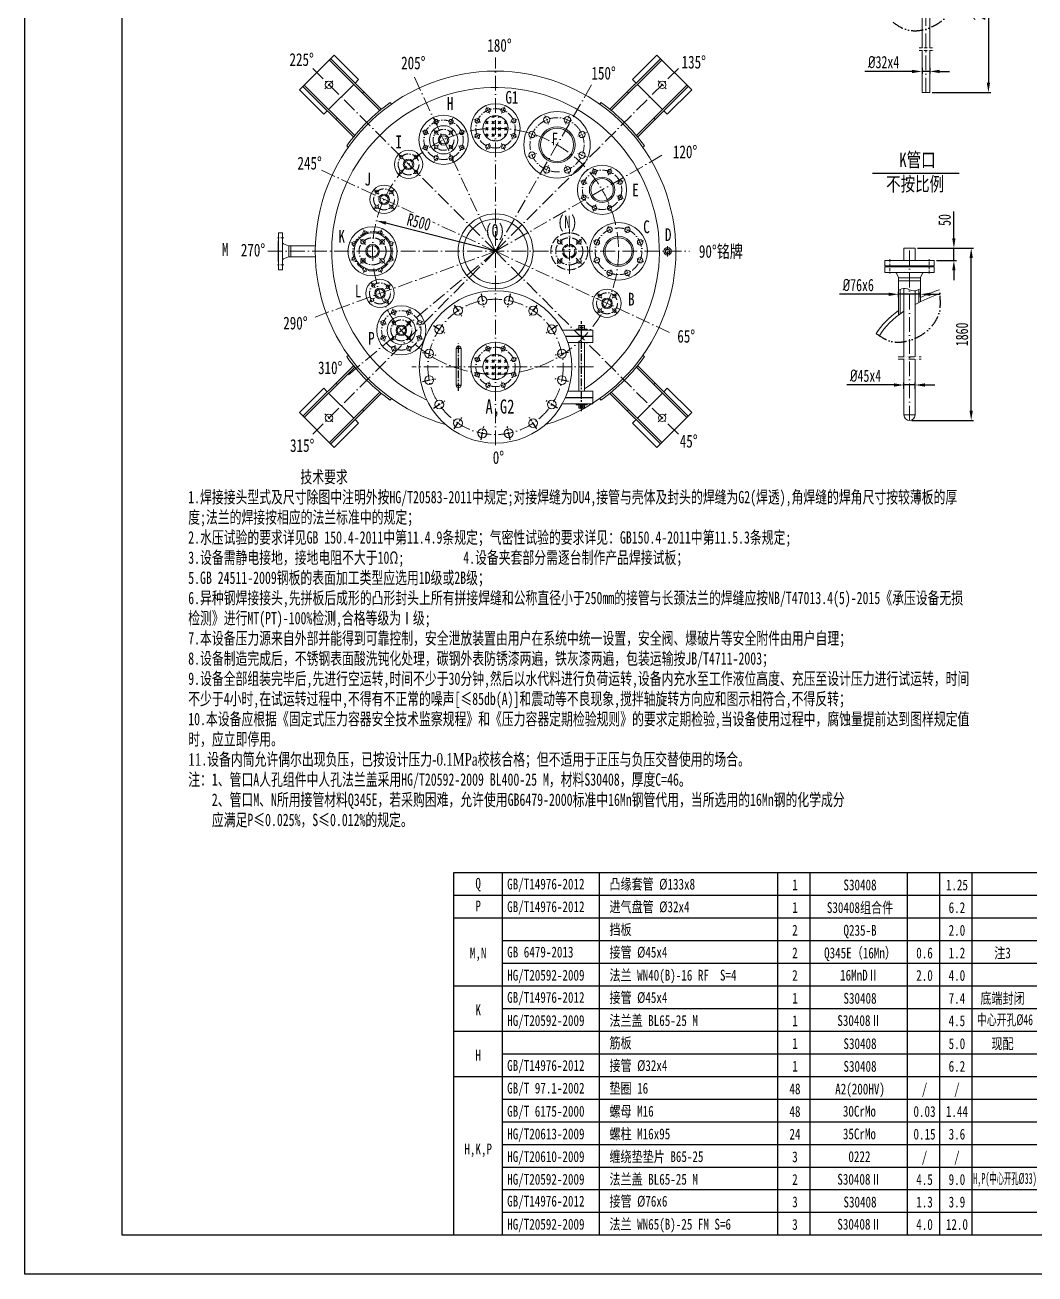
# Model space of a CAD drawing. Header units: millimetres. Extents: x 70410 to 80639, y -10587 to -1193.
# Drawn here: x 70410 to 74516, y -10587 to -5509 of the extents above; entities that cross this region are included whole.
import ezdxf
from ezdxf.enums import TextEntityAlignment as Align

# ---------------------------------------------------------------- set-up
doc = ezdxf.new("R2010")
doc.units = ezdxf.units.MM
for name, pattern in [('ACAD_ISO02W100', [15, 12, -3]), ('ACAD_ISO10W100', [18, 12, -3, 0, -3]), ('ACAD_ISO12W100', [21, 12, -3, 0, -3, 0, -3]), ('CENTER', [50.8, 31.75, -6.35, 6.35, -6.35])]:
    doc.linetypes.add(name, pattern=pattern)
doc.layers.add('1', color=7, linetype='Continuous')
doc.layers.add('图层1', color=3, linetype='Continuous')
for name, color, linetype, lineweight in [('双点划线', 3, 'ACAD_ISO12W100', 18), ('标注线', 7, 'Continuous', 5), ('粗实线', 2, 'Continuous', 70), ('细实线', 7, 'Continuous', 18)]:
    doc.layers.add(name, color=color, linetype=linetype, lineweight=lineweight)
doc.styles.add('HGCAD', font='HGCAD.SHX', dxfattribs={"width": 0.75, "bigfont": 'HGCADHZ.SHX'})
doc.styles.add('HZ', font='', dxfattribs={"width": 0.8})
doc.styles.get("Standard").update_dxf_attribs({"font": '', "width": 0.707})
doc.styles.add('标注', font='', dxfattribs={"height": 25})
doc.styles.get('HZ').set_extended_font_data('SimSun')
doc.styles.get('Standard').set_extended_font_data('SimSun')
doc.styles.get('标注').set_extended_font_data('SimSun')
doc.dimstyles.new('HGCAD$0', dxfattribs={"dimtxt": 10, "dimasz": 5, "dimexe": 1, "dimexo": 1, "dimgap": 3, "dimtad": 1, "dimdec": 1, "dimdsep": 46, "dimtxsty": 'HGCAD', "dimcen": 0, "dimclrd": 3, "dimclre": 2, "dimclrt": 2, "dimadec": 1, "dimazin": 0, "dimtfac": 1, "dimtdec": 1, "dimtmove": 0, "dimatfit": 1, "dimfxl": 0, "dimarcsym": 0})
doc.dimstyles.new('HGCAD$4', dxfattribs={"dimtxt": 10, "dimasz": 5, "dimexe": 1, "dimexo": 1, "dimgap": 3, "dimtad": 1, "dimtoh": 1, "dimdec": 1, "dimdsep": 46, "dimtxsty": 'HGCAD', "dimcen": 0, "dimclrd": 3, "dimclre": 2, "dimclrt": 2, "dimadec": 1, "dimazin": 0, "dimtfac": 1, "dimtdec": 1, "dimtofl": 0, "dimtmove": 0, "dimatfit": 1, "dimfxl": 0, "dimarcsym": 0})

# ---------------------------------------------------------------- blocks, each defined once
blk = doc.blocks.new('*D32')
at = {"layer": 'Defpoints', "color": 0, "transparency": 16777216}
for p in [(71838.5, -6304.8), (72322.8, -6429.4)]:
    blk.add_point(p, dxfattribs=at)
at = {"layer": '细实线', "color": 6, "lineweight": -2, "transparency": 16777216}
blk.add_line((72322.8, -6429.4), (71877.3, -6314.8), dxfattribs=at)
at = {"layer": '细实线', "color": 6, "transparency": 16777216}
blk.add_solid([(71878.9, -6308.3), (71875.6, -6321.2), (71838.5, -6304.8)], dxfattribs=at)
at = {"layer": '细实线', "color": 6, "transparency": 16777216, "insert": (72011.3, -6310.5), "char_height": 50, "attachment_point": 5, "rotation": 345.5731, "bg_fill": 3, "box_fill_scale": 1.1, "bg_fill_color": 256, "bg_fill_true_color": 13158600, "bg_fill_transparency": 0}
blk.add_mtext('R500', dxfattribs=at)
blk = doc.blocks.new('*D38')
at = {"layer": 'Defpoints', "color": 0, "transparency": 16777216}
for p in [(74105, -5100.9), (74088.5, -5783.7), (74326.5, -5783.7)]:
    blk.add_point(p, dxfattribs=at)
at = {"layer": '细实线', "color": 6, "lineweight": -2, "transparency": 16777216}
for p, q in [((74115, -5100.9), (74336.5, -5100.9)), ((74326.5, -5140.9), (74326.5, -5743.7)), ((74098.5, -5783.7), (74336.5, -5783.7))]:
    blk.add_line(p, q, dxfattribs=at)
at = {"layer": '细实线', "color": 6, "transparency": 16777216}
for points in [[(74319.9, -5140.9), (74333.2, -5140.9), (74326.5, -5100.9)], [(74319.9, -5743.7), (74333.2, -5743.7), (74326.5, -5783.7)]]:
    blk.add_solid(points, dxfattribs=at)
at = {"layer": '细实线', "color": 6, "transparency": 16777216, "insert": (74289, -5442.3), "char_height": 50, "attachment_point": 5, "rotation": 90, "bg_fill": 3, "box_fill_scale": 1.1, "bg_fill_color": 256, "bg_fill_true_color": 13158600, "bg_fill_transparency": 0}
blk.add_mtext('2250', dxfattribs=at)
blk = doc.blocks.new('*D39')
at = {"layer": 'Defpoints', "color": 0, "transparency": 16777216}
for p in [(74028.2, -6417), (74186.1, -6417), (74105.7, -6467)]:
    blk.add_point(p, dxfattribs=at)
at = {"layer": '细实线', "color": 6, "lineweight": -2, "transparency": 16777216}
for p, q in [((74186.1, -6377), (74186.1, -6267.2)), ((74038.2, -6417), (74196.1, -6417)), ((74186.1, -6467), (74186.1, -6417)), ((74115.7, -6467), (74196.1, -6467)), ((74186.1, -6507), (74186.1, -6547))]:
    blk.add_line(p, q, dxfattribs=at)
at = {"layer": '细实线', "color": 6, "transparency": 16777216}
for points in [[(74179.4, -6377), (74192.7, -6377), (74186.1, -6417)], [(74179.4, -6507), (74192.7, -6507), (74186.1, -6467)]]:
    blk.add_solid(points, dxfattribs=at)
at = {"layer": '细实线', "color": 6, "transparency": 16777216, "insert": (74148.6, -6302.1), "char_height": 50, "attachment_point": 5, "rotation": 90, "bg_fill": 3, "box_fill_scale": 1.1, "bg_fill_color": 256, "bg_fill_true_color": 13158600, "bg_fill_transparency": 0}
blk.add_mtext('50', dxfattribs=at)
blk = doc.blocks.new('*D40')
at = {"layer": 'Defpoints', "color": 0, "transparency": 16777216}
for p in [(74028.2, -6417), (74256.5, -6417), (74005.7, -7117)]:
    blk.add_point(p, dxfattribs=at)
at = {"layer": '细实线', "color": 6, "lineweight": -2, "transparency": 16777216}
for p, q in [((74038.2, -6417), (74266.5, -6417)), ((74256.5, -7077), (74256.5, -6457)), ((74015.7, -7117), (74266.5, -7117))]:
    blk.add_line(p, q, dxfattribs=at)
at = {"layer": '细实线', "color": 6, "transparency": 16777216}
for points in [[(74249.8, -6457), (74263.2, -6457), (74256.5, -6417)], [(74249.8, -7077), (74263.2, -7077), (74256.5, -7117)]]:
    blk.add_solid(points, dxfattribs=at)
at = {"layer": '细实线', "color": 6, "transparency": 16777216, "insert": (74219, -6767), "char_height": 50, "attachment_point": 5, "rotation": 90, "bg_fill": 3, "box_fill_scale": 1.1, "bg_fill_color": 256, "bg_fill_true_color": 13158600, "bg_fill_transparency": 0}
blk.add_mtext('1860', dxfattribs=at)
blk = doc.blocks.new('*D41')
at = {"layer": 'Defpoints', "color": 0, "transparency": 16777216}
for p in [(74056.5, -5672.8), (74088.5, -5672.8), (74056.5, -5698.1)]:
    blk.add_point(p, dxfattribs=at)
at = {"layer": '细实线', "color": 6, "lineweight": -2, "transparency": 16777216}
for p, q in [((74056.5, -5682.8), (74056.5, -5708.1)), ((74088.5, -5682.8), (74088.5, -5708.1)), ((74016.5, -5698.1), (73824.4, -5698.1)), ((74088.5, -5698.1), (74056.5, -5698.1)), ((74128.5, -5698.1), (74168.5, -5698.1))]:
    blk.add_line(p, q, dxfattribs=at)
at = {"layer": '细实线', "color": 6, "transparency": 16777216}
for points in [[(74016.5, -5691.4), (74016.5, -5704.8), (74056.5, -5698.1)], [(74128.5, -5691.4), (74128.5, -5704.8), (74088.5, -5698.1)]]:
    blk.add_solid(points, dxfattribs=at)
at = {"layer": '细实线', "color": 6, "transparency": 16777216, "insert": (73900.5, -5660.6), "char_height": 50, "attachment_point": 5, "bg_fill": 3, "box_fill_scale": 1.1, "bg_fill_color": 256, "bg_fill_true_color": 13158600, "bg_fill_transparency": 0}
blk.add_mtext('{\\fISOCPEUR|b0|i0|c0|p34;%%C}32x4', dxfattribs=at)
blk = doc.blocks.new('*D42')
at = {"layer": 'Defpoints', "color": 0, "transparency": 16777216}
for p in [(73983.2, -6972.8), (73983.2, -6997.8), (74028.2, -6997.8)]:
    blk.add_point(p, dxfattribs=at)
at = {"layer": '细实线', "color": 6, "lineweight": -2, "transparency": 16777216}
for p, q in [((73943.2, -6972.8), (73751.1, -6972.8)), ((73983.2, -6987.8), (73983.2, -6962.8)), ((74028.2, -6972.8), (73983.2, -6972.8)), ((74028.2, -6987.8), (74028.2, -6962.8)), ((74068.2, -6972.8), (74108.2, -6972.8))]:
    blk.add_line(p, q, dxfattribs=at)
at = {"layer": '细实线', "color": 6, "transparency": 16777216}
for points in [[(73943.2, -6966.2), (73943.2, -6979.5), (73983.2, -6972.8)], [(74068.2, -6966.2), (74068.2, -6979.5), (74028.2, -6972.8)]]:
    blk.add_solid(points, dxfattribs=at)
at = {"layer": '细实线', "color": 6, "transparency": 16777216, "insert": (73827.2, -6935.3), "char_height": 50, "attachment_point": 5, "bg_fill": 3, "box_fill_scale": 1.1, "bg_fill_color": 256, "bg_fill_true_color": 13158600, "bg_fill_transparency": 0}
blk.add_mtext('{\\fISOCPEUR|b0|i0|c0|p34;%%C}45x4', dxfattribs=at)
blk = doc.blocks.new('*D43')
at = {"layer": 'Defpoints', "color": 0, "transparency": 16777216}
for p in [(73961.2, -6604.2), (73961.2, -6626), (74050.2, -6626)]:
    blk.add_point(p, dxfattribs=at)
at = {"layer": '细实线', "color": 6, "lineweight": -2, "transparency": 16777216}
for p, q in [((73961.2, -6616), (73961.2, -6594.2)), ((74050.2, -6616), (74050.2, -6594.2)), ((73921.2, -6604.2), (73721.6, -6604.2)), ((74050.2, -6604.2), (73961.2, -6604.2)), ((74090.2, -6604.2), (74130.2, -6604.2))]:
    blk.add_line(p, q, dxfattribs=at)
at = {"layer": '细实线', "color": 6, "transparency": 16777216}
for points in [[(73921.2, -6597.6), (73921.2, -6610.9), (73961.2, -6604.2)], [(74090.2, -6597.6), (74090.2, -6610.9), (74050.2, -6604.2)]]:
    blk.add_solid(points, dxfattribs=at)
at = {"layer": '细实线', "color": 6, "transparency": 16777216, "insert": (73797.3, -6566.7), "char_height": 50, "attachment_point": 5, "bg_fill": 3, "box_fill_scale": 1.1, "bg_fill_color": 256, "bg_fill_true_color": 13158600, "bg_fill_transparency": 0}
blk.add_mtext('{\\fISOCPEUR|b0|i0|c0|p34;%%C}76x6', dxfattribs=at)

msp = doc.modelspace()

# ---------------------------------------------------------------- hatches: boundary and pattern name
at = {"layer": '细实线'}
h = msp.add_hatch(dxfattribs=at)
h.set_pattern_fill('GOST_GLASS', color=3, scale=3, style=0)
h.set_pattern_definition([(45, (5257.227, 4780.333), (25.455844, -3e-15), [15, -21]), (45, (5263.59, 4780.333), (25.455844, -3e-15), [6, -30]), (45, (5257.227, 4786.697), (25.455844, -3e-15), [6, -30])])
h.paths.add_polyline_path([(72322.781, -5877.894, 0.41421356), (72271.281, -5929.394), (72322.781, -5929.394)])
h.paths.add_polyline_path([(72322.781, -5877.894), (72322.781, -5929.394), (72374.281, -5929.394, 0.41421356)])
h.paths.add_polyline_path([(72322.781, -5929.394), (72271.281, -5929.394, 0.1455076), (72279.646, -5957.53, 0.02159766), (72322.781, -5959.394)])
h.paths.add_polyline_path([(72374.281, -5929.394), (72322.781, -5929.394), (72322.781, -5959.394, 0.02159766), (72365.916, -5957.53, 0.1455076)])
h.paths.add_polyline_path([(72365.916, -5957.53, -0.02159766), (72322.781, -5959.394), (72322.781, -5980.894, 0.25343135)])
h.paths.add_polyline_path([(72322.781, -5959.394, -0.02159766), (72279.646, -5957.53, 0.25343135), (72322.781, -5980.894)])
h = msp.add_hatch(dxfattribs=at)
h.set_pattern_fill('GOST_GLASS', color=3, scale=3, style=0)
h.set_pattern_definition([(45, (5257.227, 3810.333), (25.455844, -3e-15), [15, -21]), (45, (5263.59, 3810.333), (25.455844, -3e-15), [6, -30]), (45, (5257.227, 3816.697), (25.455844, -3e-15), [6, -30])])
h.paths.add_polyline_path([(72322.781, -6847.894, 0.41421356), (72271.281, -6899.394), (72322.781, -6899.394)])
h.paths.add_polyline_path([(72322.781, -6847.894), (72322.781, -6899.394), (72374.281, -6899.394, 0.41421356)])
h.paths.add_polyline_path([(72322.781, -6899.394), (72271.281, -6899.394, 0.1455076), (72279.646, -6927.53, 0.02159766), (72322.781, -6929.394)])
h.paths.add_polyline_path([(72374.281, -6899.394), (72322.781, -6899.394), (72322.781, -6929.394, 0.02159766), (72365.916, -6927.53, 0.1455076)])
h.paths.add_polyline_path([(72365.916, -6927.53, -0.02159766), (72322.781, -6929.394), (72322.781, -6950.894, 0.25343135)])
h.paths.add_polyline_path([(72322.781, -6929.394, -0.02159766), (72279.646, -6927.53, 0.25343135), (72322.781, -6950.894)])

# ---------------------------------------------------------------- linework, layer by layer
at = {"layer": '1', "color": 140}
for p, q in [((72350.893, -10428.967), (72350.893, -8954.132)), ((72745.938, -10428.967), (72745.938, -8954.132)), ((73470.188, -10428.967), (73470.188, -8954.132)), ((73601.87, -10428.967), (73601.87, -8954.132)), ((73996.915, -10428.967), (73996.915, -8954.132)), ((74128.597, -10428.967), (74128.597, -8954.132)), ((74260.279, -10428.967), (74260.279, -8954.132)), ((72153.37, -9046.309), (74523.642, -9046.309)), ((72153.37, -9138.486), (74523.642, -9138.486)), ((72350.893, -9230.663), (74523.642, -9230.663)), ((72350.893, -9322.841), (74523.642, -9322.841)), ((72153.37, -9415.018), (74523.642, -9415.018)), ((72350.893, -9507.195), (74523.642, -9507.195)), ((72153.37, -9599.372), (74523.642, -9599.372)), ((72350.893, -9691.55), (74523.642, -9691.55)), ((72153.37, -9783.727), (74523.642, -9783.727)), ((72350.893, -9875.904), (74523.642, -9875.904)), ((72350.893, -9968.081), (74523.642, -9968.081)), ((72350.893, -10060.259), (74523.642, -10060.259)), ((72350.893, -10152.436), (74523.642, -10152.436)), ((72350.893, -10243.149), (74523.642, -10243.149)), ((72350.893, -10335.327), (74523.642, -10335.327))]:
    msp.add_line(p, q, dxfattribs=at)
at = {"layer": 'Defpoints', "color": 1, "linetype": 'CENTER'}
for p, q in [((72154.67, -6647.799), (72185.327, -6693.68)), ((72263.748, -6602.618), (72274.513, -6656.738)), ((72381.813, -6602.618), (72371.048, -6656.738)), ((72490.891, -6647.799), (72460.234, -6693.68)), ((72071.186, -6731.284), (72117.067, -6761.94)), ((72574.375, -6731.284), (72528.494, -6761.94)), ((72679.748, -6739.394), (72665.813, -6739.394)), ((72672.781, -7079.265), (72672.781, -6713.137)), ((72172.781, -6996.006), (72172.781, -6804.224)), ((72026.005, -6840.361), (72080.125, -6851.127)), ((72182.781, -6824.394), (72162.781, -6824.394)), ((72619.557, -6840.361), (72565.436, -6851.127)), ((72026.005, -6958.426), (72080.125, -6947.661)), ((72619.557, -6958.426), (72565.436, -6947.661)), ((72182.781, -6974.394), (72162.781, -6974.394)), ((72071.186, -7067.504), (72117.067, -7036.847)), ((72574.375, -7067.504), (72528.494, -7036.847)), ((72154.67, -7150.988), (72185.327, -7105.108)), ((72490.891, -7150.988), (72460.234, -7105.108)), ((72679.748, -7059.394), (72665.813, -7059.394)), ((72263.748, -7196.17), (72274.513, -7142.05)), ((72381.813, -7196.17), (72371.048, -7142.05))]:
    msp.add_line(p, q, dxfattribs=at)
at = {"layer": '双点划线', "lineweight": -3, "ltscale": 4}
for points in [[(73937.376, -5497.538), (73986.334, -5525.804), (74117.24, -5505.736), (74193.382, -5412.386), (74193.94, -5319.609)], [(73870.584, -6763.593), (73919.541, -6791.859), (74050.447, -6771.791), (74126.59, -6678.441), (74127.148, -6585.664)]]:
    msp.add_spline(points, degree=3, dxfattribs=at)
at = {"layer": '图层1', "linetype": 'Continuous'}
for p, q in [((72597.27, -6749.394), (72597.27, -6749.291)), ((72660.781, -6775.394), (72660.781, -6774.394))]:
    msp.add_line(p, q, dxfattribs=at)
at = {"layer": '标注线', "color": 140, "lineweight": -3}
msp.add_line((73855.907, -6111.694), (74207.415, -6111.694), dxfattribs=at)
at = {"layer": '粗实线', "color": 2, "lineweight": -3}
for p, q in [((70409.722, -10587.119), (70409.722, -1192.947)), ((70805.1, -10428.967), (70805.1, -1351.098)), ((72153.37, -10428.967), (72153.37, -8954.132)), ((72153.37, -8954.132), (74523.642, -8954.132)), ((76893.914, -10428.967), (70805.1, -10428.967)), ((77052.065, -10587.119), (70409.722, -10587.119))]:
    msp.add_line(p, q, dxfattribs=at)
at = {"layer": '粗实线'}
msp.add_circle((72672.781, -7059.394), 3.25, dxfattribs=at)
at = {"layer": '细实线', "color": 1, "linetype": 'ACAD_ISO10W100', "ltscale": 5}
for p, q in [((74072.497, -5783.652), (74072.497, -5085.924)), ((72322.781, -6429.394), (71576.313, -5682.926)), ((72322.781, -7217.851), (72322.781, -5640.937)), ((72322.781, -6429.394), (73069.248, -5682.926)), ((72322.781, -6429.394), (71989.564, -5714.809)), ((72322.781, -6429.394), (72717.009, -5746.57)), ((72322.781, -6429.394), (73005.604, -6035.165)), ((72322.781, -6429.394), (71608.196, -6096.177)), ((71396.908, -6429.394), (73111.238, -6429.394)), ((72322.781, -6429.394), (71576.313, -7175.861)), ((72322.781, -6429.394), (71581.873, -6699.062)), ((72322.781, -6429.394), (71718.787, -6936.204)), ((72322.781, -6429.394), (73069.248, -7175.861)), ((72322.781, -6429.394), (73037.365, -6762.61)), ((74005.705, -7117.015), (74005.705, -6404.67)), ((72721.422, -6899.394), (71982.79, -6899.394))]:
    msp.add_line(p, q, dxfattribs=at)
at = {"layer": '细实线', "color": 140}
for p, q in [((74056.497, -5602.571), (74056.497, -5314.456)), ((74088.497, -5602.571), (74088.497, -5323.93)), ((71525.441, -5773.475), (71666.862, -5632.054)), ((71666.862, -5632.054), (71765.857, -5731.049)), ((72978.699, -5632.054), (72879.704, -5731.049)), ((72978.699, -5632.054), (73120.12, -5773.475)), ((74056.497, -5783.652), (74056.497, -5612.571)), ((74088.497, -5783.652), (74088.497, -5612.571)), ((71647.063, -5651.853), (71852.124, -5856.914)), ((71652.72, -5646.196), (71857.781, -5851.257)), ((72992.841, -5646.196), (72787.78, -5851.257)), ((72998.498, -5651.853), (72793.437, -5856.914)), ((71765.857, -5731.049), (71751.715, -5745.191)), ((72879.704, -5731.049), (72893.846, -5745.191)), ((71525.441, -5773.475), (71624.436, -5872.47)), ((71539.583, -5759.333), (71744.644, -5964.394)), ((71545.24, -5753.676), (71750.301, -5958.737)), ((71644.235, -5852.671), (71746.058, -5750.848)), ((71781.413, -5786.203), (71787.07, -5780.547)), ((72864.148, -5786.203), (72858.491, -5780.547)), ((73100.321, -5753.676), (72895.26, -5958.737)), ((72899.503, -5750.848), (73001.326, -5852.671)), ((73105.978, -5759.333), (72900.917, -5964.394)), ((73120.12, -5773.475), (73021.125, -5872.47)), ((74056.497, -5783.652), (74088.497, -5783.652)), ((71894.54, -5824.245), (71899.197, -5830.749)), ((72751.021, -5824.245), (72746.364, -5830.749)), ((71624.436, -5872.47), (71638.578, -5858.328)), ((71679.59, -5888.027), (71673.933, -5893.684)), ((71852.124, -5856.914), (71857.781, -5851.257)), ((72793.437, -5856.914), (72787.78, -5851.257)), ((72965.971, -5888.027), (72971.628, -5893.684)), ((73021.125, -5872.47), (73006.983, -5858.328)), ((71750.301, -5958.737), (71744.644, -5964.394)), ((72895.26, -5958.737), (72900.917, -5964.394)), ((71717.632, -6001.154), (71724.136, -6005.811)), ((72927.93, -6001.154), (72921.425, -6005.811)), ((71440.823, -6387.396), (71438.823, -6387.396)), ((71438.823, -6387.396), (71438.823, -6471.396)), ((71456.823, -6354.396), (71440.823, -6354.396)), ((71440.823, -6354.396), (71440.823, -6504.396)), ((71456.823, -6354.396), (71456.823, -6504.396)), ((71481.152, -6406.511), (71460.41, -6398.445)), ((71590.126, -6406.894), (71482.136, -6406.894)), ((71482.136, -6406.894), (71482.136, -6451.894)), ((71490.573, -6406.894), (71483.191, -6406.894)), ((71490.573, -6406.894), (71490.573, -6451.894)), ((74028.205, -6416.962), (73983.205, -6416.962)), ((73983.205, -6466.962), (73983.205, -6416.962)), ((74028.205, -6466.962), (74028.205, -6416.962)), ((71438.823, -6471.396), (71440.823, -6471.396)), ((71481.152, -6452.276), (71460.41, -6460.343)), ((71590.126, -6451.894), (71482.136, -6451.894)), ((71490.573, -6451.894), (71483.191, -6451.894)), ((73905.705, -6466.962), (73905.705, -6488.962)), ((74105.705, -6466.962), (73905.705, -6466.962)), ((74105.705, -6488.962), (73905.705, -6488.962)), ((73905.705, -6514.962), (73905.705, -6492.962)), ((74105.705, -6492.962), (73905.705, -6492.962)), ((73939.705, -6490.962), (73939.705, -6488.962)), ((73939.705, -6490.962), (73939.705, -6492.962)), ((74071.705, -6490.962), (73939.705, -6490.962)), ((74071.705, -6490.962), (73939.705, -6490.962)), ((74071.705, -6488.962), (74071.705, -6490.962)), ((74071.705, -6492.962), (74071.705, -6490.962)), ((74105.705, -6466.962), (74105.705, -6488.962)), ((74105.705, -6514.962), (74105.705, -6492.962)), ((71456.823, -6504.396), (71440.823, -6504.396)), ((74105.705, -6514.962), (73905.705, -6514.962)), ((73960.62, -6535.736), (73952.335, -6518.377)), ((74050.205, -6536.962), (73961.205, -6536.962)), ((73961.205, -6548.962), (73961.205, -6538.32)), ((73961.205, -6688.725), (73961.205, -6548.962)), ((74050.205, -6548.962), (73961.205, -6548.962)), ((74050.205, -6548.962), (74050.205, -6538.32)), ((74050.205, -6634.37), (74050.205, -6548.962)), ((74050.79, -6535.736), (74059.075, -6518.377)), ((73967.205, -6684.207), (73967.205, -6584.959)), ((73983.205, -6858.522), (73983.205, -6580.459)), ((74028.205, -6858.522), (74028.205, -6590.048)), ((74044.205, -6637.356), (74044.205, -6585.027)), ((72718.281, -6749.394), (72594.074, -6749.394)), ((72694.781, -6745.394), (72650.781, -6745.394)), ((72650.781, -6749.394), (72650.781, -6745.394)), ((72684.781, -6731.394), (72660.781, -6731.394)), ((72660.781, -6745.394), (72660.781, -6731.394)), ((72684.781, -6745.394), (72684.781, -6731.394)), ((72694.781, -6749.394), (72694.781, -6745.394)), ((72718.281, -6749.394), (72718.281, -6774.394)), ((72718.281, -6774.394), (72606.462, -6774.394)), ((72718.281, -6775.394), (72606.9, -6775.394)), ((72718.281, -6800.394), (72616.548, -6800.394)), ((72660.781, -6998.394), (72660.781, -6800.394)), ((72684.781, -6775.394), (72684.781, -6774.394)), ((72684.781, -6998.394), (72684.781, -6800.394)), ((72718.281, -6775.394), (72718.281, -6800.394)), ((71717.632, -6857.634), (71724.136, -6852.977)), ((72162.781, -6974.394), (72162.781, -6824.394)), ((72182.781, -6974.394), (72182.781, -6824.394)), ((72927.93, -6857.634), (72921.425, -6852.977)), ((71539.583, -7099.454), (71744.644, -6894.393)), ((71545.24, -7105.111), (71750.301, -6900.05)), ((71750.301, -6900.05), (71744.644, -6894.393)), ((72895.26, -6900.05), (72900.917, -6894.393)), ((73100.321, -7105.111), (72895.26, -6900.05)), ((73105.978, -7099.454), (72900.917, -6894.393)), ((73983.205, -7094.515), (73983.205, -6868.522)), ((74028.205, -7094.515), (74028.205, -6868.522)), ((71525.441, -7085.312), (71624.436, -6986.317)), ((71624.436, -6986.317), (71638.578, -7000.459)), ((71746.058, -7107.94), (71644.235, -7006.116)), ((71647.063, -7206.935), (71852.124, -7001.874)), ((71679.59, -6970.761), (71673.933, -6965.104)), ((71852.124, -7001.874), (71857.781, -7007.53)), ((72718.281, -6998.394), (72616.548, -6998.394)), ((72718.281, -6998.394), (72718.281, -7023.394)), ((72793.437, -7001.874), (72787.78, -7007.53)), ((72998.498, -7206.935), (72793.437, -7001.874)), ((73001.326, -7006.116), (72899.503, -7107.94)), ((72965.971, -6970.761), (72971.628, -6965.104)), ((73021.125, -6986.317), (73006.983, -7000.459)), ((73120.12, -7085.312), (73021.125, -6986.317)), ((71652.72, -7212.591), (71857.781, -7007.53)), ((71894.54, -7034.543), (71899.197, -7028.038)), ((72718.281, -7049.394), (72597.322, -7049.394)), ((72718.281, -7024.394), (72606.462, -7024.394)), ((72718.281, -7023.394), (72606.9, -7023.394)), ((72650.781, -7049.394), (72650.781, -7053.394)), ((72694.781, -7053.394), (72650.781, -7053.394)), ((72660.781, -7024.394), (72660.781, -7023.394)), ((72660.781, -7067.394), (72660.781, -7053.394)), ((72684.781, -7024.394), (72684.781, -7023.394)), ((72684.781, -7067.394), (72684.781, -7053.394)), ((72694.781, -7049.394), (72694.781, -7053.394)), ((72718.281, -7024.394), (72718.281, -7049.394)), ((72751.021, -7034.543), (72746.364, -7028.038)), ((72992.841, -7212.591), (72787.78, -7007.53)), ((71666.862, -7226.734), (71525.441, -7085.312)), ((71781.413, -7072.584), (71787.07, -7078.241)), ((72684.781, -7067.394), (72660.781, -7067.394)), ((72684.781, -7067.394), (72660.781, -7067.394)), ((72864.148, -7072.584), (72858.491, -7078.241)), ((73120.12, -7085.312), (72978.699, -7226.734)), ((73983.205, -7094.515), (74028.205, -7094.515)), ((71666.862, -7226.734), (71765.857, -7127.739)), ((71765.857, -7127.739), (71751.715, -7113.596)), ((72879.704, -7127.739), (72893.846, -7113.596)), ((72978.699, -7226.734), (72879.704, -7127.739))]:
    msp.add_line(p, q, dxfattribs=at)
at = {"layer": '细实线', "color": 3, "linetype": 'ACAD_ISO12W100'}
for p, q in [((74044.556, -5602.571), (74102.874, -5602.571)), ((74044.556, -5612.571), (74102.874, -5612.571))]:
    msp.add_line(p, q, dxfattribs=at)
at = {"layer": '细实线', "color": 1, "linetype": 'ACAD_ISO10W100'}
for p, q in [((71629.386, -5768.526), (71661.912, -5735.999)), ((72983.649, -5735.999), (73016.176, -5768.526)), ((72075.117, -5888.471), (72086.597, -5916.188)), ((72147.826, -5888.471), (72136.346, -5916.188)), ((72286.426, -5841.625), (72297.906, -5869.342)), ((72359.136, -5841.625), (72347.655, -5869.342)), ((72523.414, -5877.201), (72537.956, -5912.308)), ((72622.147, -5877.201), (72607.605, -5912.308)), ((72023.703, -5939.885), (72051.419, -5951.366)), ((72072.222, -5936.993), (72090.607, -5955.378)), ((72150.711, -5936.993), (72132.326, -5955.378)), ((72199.24, -5939.885), (72171.524, -5951.366)), ((72235.012, -5893.039), (72262.728, -5904.519)), ((72410.549, -5893.039), (72382.833, -5904.519)), ((72235.012, -5965.749), (72262.728, -5954.268)), ((72286.426, -6017.162), (72297.906, -5989.446)), ((72359.136, -6017.162), (72347.655, -5989.446)), ((72410.549, -5965.749), (72382.833, -5954.268)), ((72453.6, -5947.015), (72488.708, -5961.557)), ((72691.961, -5947.015), (72656.854, -5961.557)), ((71929.978, -6036.594), (71948.363, -6054.979)), ((72008.467, -6036.594), (71990.082, -6054.979)), ((72023.703, -6012.595), (72051.419, -6001.114)), ((72072.222, -6015.482), (72090.607, -5997.097)), ((72075.117, -6064.008), (72086.597, -6036.292)), ((72150.711, -6015.482), (72132.326, -5997.097)), ((72147.826, -6064.008), (72136.346, -6036.292)), ((72199.24, -6012.595), (72171.524, -6001.114)), ((72453.6, -6045.747), (72488.708, -6031.205)), ((72691.961, -6045.747), (72656.854, -6031.205)), ((72523.414, -6115.562), (72537.956, -6080.454)), ((72622.147, -6115.562), (72607.605, -6080.454)), ((72719.438, -6091.625), (72730.919, -6119.342)), ((72792.148, -6091.625), (72780.668, -6119.342)), ((71929.978, -6115.083), (71948.363, -6096.698)), ((72008.467, -6115.083), (71990.082, -6096.698)), ((72668.025, -6143.039), (72695.741, -6154.519)), ((72843.562, -6143.039), (72815.845, -6154.519)), ((71830.377, -6178.838), (71848.762, -6197.223)), ((71908.866, -6178.838), (71890.482, -6197.223)), ((71830.377, -6257.327), (71848.762, -6238.942)), ((71908.866, -6257.327), (71890.482, -6238.942)), ((72668.025, -6215.749), (72695.741, -6204.268)), ((72719.438, -6267.162), (72730.919, -6239.446)), ((72792.148, -6267.162), (72780.668, -6239.446)), ((72843.562, -6215.749), (72815.845, -6204.268)), ((71786.426, -6341.625), (71794.079, -6360.103)), ((71859.136, -6341.625), (71851.482, -6360.103)), ((72779.92, -6325.919), (72792.931, -6357.331)), ((72865.641, -6325.919), (72852.63, -6357.331)), ((71461.823, -6374.396), (71435.823, -6374.396)), ((71735.012, -6393.039), (71753.49, -6400.693)), ((71773.283, -6379.896), (71794.496, -6401.11)), ((71872.278, -6379.896), (71851.065, -6401.11)), ((71910.549, -6393.039), (71892.072, -6400.693)), ((72573.283, -6379.896), (72594.496, -6401.11)), ((72672.278, -6379.896), (72651.065, -6401.11)), ((72719.306, -6386.533), (72750.718, -6399.545)), ((72926.255, -6386.533), (72894.843, -6399.545)), ((71461.823, -6484.396), (71435.823, -6484.396)), ((71735.012, -6465.749), (71753.49, -6458.095)), ((71773.283, -6478.891), (71794.496, -6457.678)), ((71786.426, -6517.162), (71794.079, -6498.685)), ((71872.278, -6478.891), (71851.065, -6457.678)), ((71859.136, -6517.162), (71851.482, -6498.685)), ((71910.549, -6465.749), (71892.072, -6458.095)), ((72573.283, -6478.891), (72594.496, -6457.678)), ((72672.278, -6478.891), (72651.065, -6457.678)), ((72719.306, -6472.254), (72750.718, -6459.243)), ((72926.255, -6472.254), (72894.843, -6459.243)), ((73925.705, -6461.962), (73925.705, -6519.962)), ((74085.705, -6519.962), (74085.705, -6461.962)), ((72779.92, -6532.868), (72792.931, -6501.456)), ((72865.641, -6532.868), (72852.63, -6501.456)), ((71817.255, -6557.886), (71833.967, -6577.803)), ((71895.445, -6564.727), (71875.528, -6581.439)), ((71810.414, -6636.076), (71830.331, -6619.363)), ((71888.604, -6642.917), (71871.892, -6623)), ((72736.685, -6601.456), (72755.07, -6619.841)), ((72815.174, -6601.456), (72796.789, -6619.841)), ((71903.408, -6663.021), (71914.889, -6690.738)), ((71976.118, -6663.021), (71964.638, -6690.738)), ((72736.685, -6679.945), (72755.07, -6661.56)), ((72815.174, -6679.945), (72796.789, -6661.56)), ((71851.995, -6714.435), (71879.711, -6725.915)), ((71900.514, -6711.543), (71918.899, -6729.928)), ((71979.003, -6711.543), (71960.618, -6729.928)), ((72027.532, -6714.435), (71999.815, -6725.915)), ((71851.995, -6787.145), (71879.711, -6775.664)), ((71900.514, -6790.032), (71918.899, -6771.647)), ((71979.003, -6790.032), (71960.618, -6771.647)), ((72027.532, -6787.145), (71999.815, -6775.664)), ((71903.408, -6838.558), (71914.889, -6810.842)), ((71976.118, -6838.558), (71964.638, -6810.842)), ((72286.426, -6811.625), (72297.906, -6839.342)), ((72359.136, -6811.625), (72347.655, -6839.342)), ((72235.012, -6863.039), (72262.728, -6874.519)), ((72410.549, -6863.039), (72382.833, -6874.519)), ((72235.012, -6935.749), (72262.728, -6924.268)), ((72410.549, -6935.749), (72382.833, -6924.268)), ((72286.426, -6987.162), (72297.906, -6959.446)), ((72359.136, -6987.162), (72347.655, -6959.446)), ((71661.912, -7122.789), (71629.386, -7090.262)), ((73016.176, -7090.262), (72983.649, -7122.789))]:
    msp.add_line(p, q, dxfattribs=at)
at = {"layer": '细实线', "color": 1, "linetype": 'ACAD_ISO10W100', "ltscale": 3}
msp.add_line((72622.781, -6520.992), (72622.781, -6337.796), dxfattribs=at)
at = {"layer": '细实线', "color": 1, "linetype": 'ACAD_ISO10W100', "ltscale": 1.5}
msp.add_line((73022.281, -6450.669), (73022.281, -6408.118), dxfattribs=at)
at = {"layer": '细实线', "color": 140, "linetype": 'ACAD_ISO12W100', "ltscale": 2}
for p, q in [((73960.265, -6858.522), (74052.658, -6858.522)), ((73960.265, -6868.522), (74052.658, -6868.522))]:
    msp.add_line(p, q, dxfattribs=at)
at = {"layer": '细实线', "color": 140}
for centre, radius in [((71645.649, -5752.262), 15), ((72999.912, -5752.262), 15), ((72322.781, -5929.394), 100), ((72111.471, -5976.24), 100), ((72248.87, -5898.779), 9), ((72322.781, -5929.394), 51.5), ((72292.166, -5855.483), 9), ((72353.395, -5855.483), 9), ((72396.691, -5898.779), 9), ((72572.781, -5996.381), 135), ((72530.685, -5894.754), 13), ((72614.876, -5894.754), 13), ((72037.561, -5945.625), 9), ((72111.467, -5976.238), 57.5), ((72080.857, -5902.33), 9), ((72081.415, -5946.186), 7), ((72142.086, -5902.33), 9), ((72141.519, -5946.186), 7), ((72185.382, -5945.625), 9), ((72572.781, -5996.381), 73.5), ((72572.781, -5996.381), 67.5), ((72111.467, -5976.238), 21.5), ((72111.467, -5976.238), 16.5), ((72248.87, -5960.009), 9), ((72396.691, -5960.009), 9), ((72471.154, -5954.286), 13), ((72674.407, -5954.286), 13), ((71969.222, -6075.838), 57.5), ((71939.17, -6045.786), 7), ((71999.274, -6045.786), 7), ((72037.561, -6006.855), 9), ((72080.857, -6050.15), 9), ((72081.415, -6006.29), 7), ((72142.086, -6050.15), 9), ((72141.519, -6006.29), 7), ((72185.382, -6006.855), 9), ((72292.166, -6003.304), 9), ((72353.395, -6003.304), 9), ((72471.154, -6038.476), 13), ((72674.407, -6038.476), 13), ((71969.222, -6075.838), 21.5), ((71969.222, -6075.838), 16.5), ((72530.685, -6098.008), 13), ((72614.876, -6098.008), 13), ((72755.793, -6179.394), 100), ((71939.17, -6105.89), 7), ((71999.274, -6105.89), 7), ((72681.883, -6148.779), 9), ((72755.793, -6179.394), 51.5), ((72755.793, -6179.394), 45.5), ((72725.179, -6105.483), 9), ((72786.408, -6105.483), 9), ((72829.704, -6148.779), 9), ((71869.622, -6218.082), 57.5), ((71839.57, -6188.03), 7), ((71899.674, -6188.03), 7), ((71839.57, -6248.134), 7), ((71869.622, -6218.082), 21.5), ((71869.622, -6218.082), 16.5), ((71899.674, -6248.134), 7), ((72681.883, -6210.009), 9), ((72725.179, -6253.304), 9), ((72786.408, -6253.304), 9), ((72829.704, -6210.009), 9), ((72322.781, -6429.394), 152.399), ((71822.781, -6429.394), 100), ((72322.781, -6429.394), 131.304), ((72822.781, -6429.394), 117.5), ((72786.426, -6341.625), 11), ((72859.136, -6341.625), 11), ((71822.781, -6429.394), 75), ((71783.89, -6390.503), 9), ((71861.671, -6390.503), 9), ((72735.012, -6393.039), 11), ((72822.781, -6429.394), 61), ((72822.781, -6429.394), 55), ((72910.549, -6393.039), 11), ((71822.781, -6429.394), 28), ((71822.781, -6429.394), 23), ((73022.281, -6429.394), 15), ((73022.281, -6429.394), 9), ((71783.89, -6468.285), 9), ((71861.671, -6468.285), 9), ((72735.012, -6465.749), 11), ((72910.549, -6465.749), 11), ((71852.93, -6600.401), 57.5), ((72786.426, -6517.162), 11), ((72859.136, -6517.162), 11), ((71825.611, -6567.844), 7), ((71852.93, -6600.401), 21.5), ((71852.93, -6600.401), 16.5), ((71885.487, -6573.083), 7), ((72322.781, -6899.394), 310), ((72775.93, -6640.701), 57.5), ((71820.373, -6627.72), 7), ((71939.763, -6750.79), 100), ((71880.248, -6632.958), 7), ((72269.131, -6629.678), 18), ((72376.43, -6629.678), 18), ((72745.878, -6610.649), 7), ((72775.93, -6640.701), 21.5), ((72775.93, -6640.701), 16.5), ((72805.982, -6610.649), 7), ((71939.758, -6750.788), 57.5), ((71909.149, -6676.88), 9), ((71970.378, -6676.88), 9), ((72169.999, -6670.74), 18), ((72475.562, -6670.74), 18), ((72745.878, -6670.753), 7), ((72805.982, -6670.753), 7), ((71865.853, -6720.175), 9), ((71909.706, -6720.736), 7), ((71939.758, -6750.788), 21.5), ((71939.758, -6750.788), 16.5), ((71969.81, -6720.736), 7), ((72013.674, -6720.175), 9), ((72094.126, -6746.612), 18), ((72551.435, -6746.612), 18), ((72672.781, -6739.394), 3.25), ((71865.853, -6781.405), 9), ((71909.706, -6780.84), 7), ((71969.81, -6780.84), 7), ((72013.674, -6781.405), 9), ((72322.781, -6899.394), 100), ((71909.149, -6824.7), 9), ((71970.378, -6824.7), 9), ((72053.065, -6845.744), 18), ((72322.781, -6899.394), 51.5), ((72292.166, -6825.483), 9), ((72353.395, -6825.483), 9), ((72592.497, -6845.744), 18), ((72248.87, -6868.779), 9), ((72396.691, -6868.779), 9), ((72053.065, -6953.044), 18), ((72248.87, -6930.009), 9), ((72396.691, -6930.009), 9), ((72592.497, -6953.044), 18), ((72292.166, -6973.304), 9), ((72353.395, -6973.304), 9), ((72094.126, -7052.176), 18), ((72551.435, -7052.176), 18), ((71645.649, -7106.525), 15), ((72999.912, -7106.525), 15), ((72169.999, -7128.048), 18), ((72269.131, -7169.11), 18), ((72376.43, -7169.11), 18), ((72475.562, -7128.048), 18)]:
    msp.add_circle(centre, radius, dxfattribs=at)
at = {"layer": '细实线', "color": 1, "linetype": 'ACAD_ISO10W100', "ltscale": 3}
for centre, radius in [((72322.781, -5929.394), 80), ((72572.781, -5996.381), 110), ((72111.471, -5976.24), 80), ((72111.467, -5976.238), 42.5), ((71969.222, -6075.838), 42.5), ((72755.793, -6179.394), 80), ((71869.622, -6218.082), 42.5), ((72822.781, -6429.394), 95), ((71822.781, -6429.394), 80), ((71822.781, -6429.394), 55), ((72622.781, -6429.394), 55), ((71852.93, -6600.401), 42.5), ((72775.93, -6640.701), 42.5), ((71939.763, -6750.79), 80), ((71939.758, -6750.788), 42.5), ((72322.781, -6899.394), 80)]:
    msp.add_circle(centre, radius, dxfattribs=at)
at = {"layer": '细实线', "color": 1, "linetype": 'ACAD_ISO10W100', "ltscale": 5}
for centre, radius in [((72322.781, -6429.394), 500), ((72322.781, -6899.394), 275)]:
    msp.add_circle(centre, radius, dxfattribs=at)
at = {"layer": '细实线', "color": 6, "linetype": 'ACAD_ISO02W100', "ltscale": 3}
for centre, radius in [((72622.781, -6429.394), 75), ((72583.89, -6390.503), 9), ((72661.671, -6390.503), 9), ((72622.781, -6429.394), 28), ((72622.781, -6429.394), 23), ((72583.89, -6468.285), 9), ((72661.671, -6468.285), 9)]:
    msp.add_circle(centre, radius, dxfattribs=at)
at = {"layer": '细实线', "color": 140}
for centre, radius, start, end in [((72322.781, -6429.394), 733, 286.072105, 253.927895), ((72322.781, -6429.394), 666, 302.925191, 245.211127), ((72340.458, -6447.072), 766, 125.601086, 144.398914), ((72305.103, -6447.072), 766, 35.601086, 54.398914), ((71792.166, -6355.483), 9, 346.026962, 238.973038), ((71853.395, -6355.483), 9, 301.026962, 193.973038), ((71462.448, -6393.202), 5.625, 180, 248.749494), ((71748.87, -6398.779), 9, 31.026962, 283.973038), ((71896.691, -6398.779), 9, 256.026962, 148.973038), ((71483.191, -6401.269), 5.625, 248.749494, 270), ((71462.448, -6465.585), 5.625, 111.250506, 180), ((71483.191, -6457.519), 5.625, 90, 111.250506), ((71748.87, -6460.009), 9, 76.026962, 328.973038), ((71792.166, -6503.304), 9, 121.026962, 13.973038), ((71853.395, -6503.304), 9, 166.026962, 58.973038), ((71896.691, -6460.009), 9, 211.026962, 103.973038), ((73946.92, -6520.962), 6, 25.51387, 90), ((73955.205, -6538.32), 6, 0, 25.51387), ((74056.205, -6538.32), 6, 154.48613, 180), ((74064.49, -6520.962), 6, 90, 154.48613), ((72172.781, -6824.394), 10, 0, 180), ((72340.458, -6411.716), 766, 215.601086, 234.398914), ((72305.103, -6411.716), 766, 305.601086, 324.398914), ((72172.781, -6974.394), 10, 180, 0), ((74005.705, -7094.515), 22.5, 180, 0)]:
    msp.add_arc(centre, radius, start, end, dxfattribs=at)
at = {"layer": '细实线', "color": 3}
msp.add_arc((73022.281, -6429.394), 10, 90, 0, dxfattribs=at)
at = {"layer": '细实线', "color": 140, "extrusion": (0, 0, -1)}
for major_axis, ratio, start_param, end_param in [((-666, 0), 0.51201201, 0.81765491, 0.96623072), ((-650, 0), 0.5, 0.74569669, 0.95239934), ((-666, 0), 0.51201201, 0.30570206, 0.61362226), ((-650, 0), 0.5, 0.29290963, 0.63706318)]:
    msp.add_ellipse((74505.705, -6866.221), major_axis=major_axis, ratio=ratio, start_param=start_param, end_param=end_param, dxfattribs=at)
at = {"layer": '细实线', "color": 140}
msp.add_spline([(73961.205, -6587.492), (73987.865, -6580.348), (74024.659, -6590.207), (74050.205, -6582.186)], degree=3, dxfattribs=at)

# ---------------------------------------------------------------- texts
at = {"layer": '1', "color": 140, "style": 'HZ', "width": 0.75}
for s, height, p in [('180%%D', 51.857, (72289.324, -5617.918)), ('225%%D', 51.857, (71485.037, -5675.785)), ('205%%D', 51.857, (71939.032, -5689.26)), ('135%%D', 51.857, (73079.182, -5686.073)), ('150%%D', 51.857, (72712.592, -5731.072)), ('120%%D', 51.857, (73043.967, -6050.747)), ('245%%D', 51.857, (71517.461, -6096.906)), ('270%%D', 51.857, (71287.315, -6450.244)), ('90%%D铭牌', 51.857, (73149.527, -6455.642)), ('290%%D', 51.857, (71459.624, -6746.922)), ('65%%D', 51.857, (73061.657, -6800.675)), ('315%%D', 51.857, (71487.406, -7244.758)), ('45%%D', 51.857, (73071.821, -7227.168)), ('0%%D', 51.857, (72311.48, -7293.689)), ('GB/T14976-2012', 44.00827, (72370.084, -9115.898)), ('进气盘管 %%C32x4', 44.00827, (72785.866, -9116.387)), ('挡板', 44.0083, (72785.866, -9208.564)), ('GB 6479-2013', 44.00827, (72370.084, -9300.253)), ('接管 %%C45x4', 44.0083, (72785.866, -9300.742)), ('HG/T20592-2009', 44.00827, (72370.084, -9394.275)), ('法兰 WN40(B)-16 RF  S=4', 44.00827, (72785.866, -9394.275)), ('GB/T14976-2012', 44.00827, (72370.084, -9484.607)), ('接管 %%C45x4', 44.0083, (72785.866, -9485.096)), ('HG/T20592-2009', 44.00827, (72370.084, -9578.63)), ('法兰盖 BL65-25 M ', 44.00827, (72785.866, -9578.63)), ('筋板', 44.0083, (72785.866, -9669.451)), ('GB/T14976-2012', 44.00827, (72370.084, -9761.139)), ('接管 %%C32x4', 44.0083, (72785.866, -9761.628)), ('GB/T 97.1-2002', 44.00827, (72370.084, -9853.316)), ('垫圈 16', 44.0083, (72785.866, -9853.805)), ('GB/T 6175-2000', 44.00827, (72370.084, -9947.339)), ('螺母 M16', 44.0083, (72785.866, -9947.339)), ('HG/T20613-2009', 44.00827, (72370.084, -10039.516)), ('螺柱 M16x95', 44.0083, (72785.866, -10039.516)), ('HG/T20610-2009', 44.00827, (72370.084, -10131.693)), ('缠绕垫垫片 B65-25', 44.00827, (72785.866, -10131.693)), ('HG/T20592-2009', 44.00827, (72370.084, -10223.87)), ('法兰盖 BL65-25 M ', 44.00827, (72785.866, -10223.87)), ('GB/T14976-2012', 44.00827, (72370.084, -10312.738)), ('接管 %%C76x6', 44.0083, (72785.866, -10313.227)), ('法兰 WN65(B)-25 FM S=6 ', 44.00827, (72785.866, -10406.761)), ('HG/T20592-2009', 44.00827, (72370.084, -10406.761))]:
    msp.add_text(s, height=height, dxfattribs=at).set_placement(p)
at = {"layer": '1', "color": 2, "style": 'HZ', "width": 0.75}
for s, height, p in [('G1', 51.857, (72362.853, -5829.207)), ('H', 51.857, (72124.83, -5854.29)), ('I', 51.857, (71915.377, -6010.301)), ('F', 51.857, (72550.347, -5998.761)), ('J', 51.857, (71789.978, -6161.786)), ('E', 51.857, (72878.674, -6205.813)), ('(N)', 51.857, (72575.073, -6336.131)), ('K', 51.857, (71684.022, -6394.299)), ('C', 51.857, (72923.187, -6355.465)), ('D', 51.857, (73011.42, -6387.529)), ('M', 51.857, (71210.261, -6447.768)), ('L', 51.857, (71750.923, -6616.999)), ('B', 51.857, (72861.344, -6650.006)), ('P', 51.857, (71804.827, -6808.95)), ('A,G2', 57.6189, (72281.863, -7089.256))]:
    msp.add_text(s, height=height, dxfattribs=at).set_placement(p)
at = {"layer": '1', "color": 3, "style": 'HZ', "width": 0.75}
for s, height, p in [('310%%D', 51.857, (71601.162, -6928.645)), ('GB/T14976-2012', 44.00827, (72370.084, -9023.721)), ('凸缘套管 %%C133x8', 44.00827, (72785.866, -9024.21))]:
    msp.add_text(s, height=height, dxfattribs=at).set_placement(p)
at = {"layer": '1', "color": 140, "style": 'HZ'}
for s, height, width, p in [('Q', 44.008, 0.75, (72252.132, -9020.857)), ('P', 44.008, 0.75, (72252.132, -9113.035)), ('1', 44.008, 0.75, (73539.998, -9118.997)), ('S30408组合件', 44.0083, 0.75, (73804.574, -9119.486)), ('6.2', 44.0083, 0.75, (74198.407, -9119.525)), ('2', 44.008, 0.75, (73539.998, -9211.175)), ('Q235-B', 44.0083, 0.75, (73804.574, -9211.664)), ('2.0', 44.0083, 0.75, (74198.407, -9211.703)), ('M,N', 44.0083, 0.75, (72252.132, -9303.726)), ('2', 44.008, 0.75, (73539.998, -9303.352)), ('0.6', 44.0083, 0.75, (74066.725, -9303.88)), ('1.2', 44.0083, 0.75, (74198.407, -9303.88)), ('2', 44.008, 0.75, (73539.998, -9395.163)), ('16MnDⅡ', 44.0083, 0.75, (73802.125, -9394.275)), ('2.0', 44.0083, 0.75, (74066.725, -9395.163)), ('4.0', 44.0083, 0.75, (74198.407, -9395.163)), ('S30408', 44.0083, 0.75, (73804.574, -9488.195)), ('底端封闭', 44.0083, 0.75, (74383.774, -9488.234)), ('K', 44.008, 0.75, (72252.132, -9535.348)), ('1', 44.008, 0.75, (73539.998, -9487.706)), ('7.4', 44.0083, 0.75, (74198.407, -9488.234)), ('1', 44.008, 0.75, (73539.998, -9579.517)), ('S30408Ⅱ', 44.0083, 0.75, (73802.125, -9578.63)), ('4.5', 44.0083, 0.75, (74198.407, -9579.517)), ('中心开孔%%C46', 44.0083, 0.65, (74393.771, -9575.298)), ('1', 44.008, 0.75, (73539.998, -9672.061)), ('S30408', 44.0083, 0.75, (73804.574, -9672.55)), ('5.0', 44.0083, 0.75, (74198.407, -9672.589)), ('现配', 44.0083, 0.75, (74383.774, -9672.589)), ('H', 44.008, 0.75, (72252.132, -9719.702)), ('1', 44.008, 0.75, (73539.998, -9764.238)), ('S30408', 44.0083, 0.75, (73804.574, -9764.727)), ('6.2', 44.0083, 0.75, (74198.407, -9764.766)), ('48', 44.0083, 0.75, (73539.998, -9856.415)), ('A2(200HV)', 44.0083, 0.75, (73804.574, -9856.904)), ('/', 44.008, 0.75, (74066.725, -9856.943)), ('/', 44.008, 0.75, (74198.407, -9856.943)), ('48', 44.0083, 0.75, (73539.998, -9948.226)), ('30CrMo', 44.0083, 0.75, (73802.125, -9947.339)), ('0.03', 44.0083, 0.75, (74066.725, -9948.226)), ('1.44', 44.0083, 0.75, (74198.407, -9948.226)), ('24', 44.0083, 0.75, (73539.998, -10040.404)), ('35CrMo', 44.0083, 0.75, (73802.125, -10039.516)), ('0.15', 44.0083, 0.75, (74066.725, -10040.404)), ('3.6', 44.0083, 0.75, (74198.407, -10040.404)), ('H,K,P', 44.0083, 0.75, (72252.132, -10100.95)), ('3', 44.008, 0.75, (73539.998, -10132.581)), ('0222', 44.0083, 0.75, (73802.125, -10131.693)), ('/', 44.008, 0.75, (74066.725, -10132.581)), ('/', 44.008, 0.75, (74198.407, -10132.581)), ('2', 44.008, 0.75, (73539.998, -10224.758)), ('S30408Ⅱ', 44.0083, 0.75, (73802.125, -10223.87)), ('4.5', 44.0083, 0.75, (74066.725, -10224.758)), ('9.0', 44.0083, 0.75, (74198.407, -10224.758)), ('H,P(中心开孔%%C33)', 44.00827, 0.48, (74393.771, -10220.538)), ('3', 44.008, 0.75, (73539.998, -10315.838)), ('S30408', 44.0083, 0.75, (73804.574, -10316.327)), ('1.3', 44.0083, 0.75, (74066.725, -10316.366)), ('3.9', 44.0083, 0.75, (74198.407, -10316.366)), ('3', 44.008, 0.75, (73539.998, -10407.649)), ('S30408Ⅱ', 44.0083, 0.75, (73802.125, -10406.761)), ('4.0', 44.0083, 0.75, (74066.725, -10407.649)), ('12.0', 44.0083, 0.75, (74198.407, -10407.649))]:
    msp.add_text(s, height=height, dxfattribs=dict(at, width=width)).set_placement(p, align=Align.CENTER)
at = {"layer": '1', "color": 3, "style": 'HZ', "width": 0.75}
for s, height, p in [('1', 44.008, (73539.998, -9026.82)), ('S30408', 44.0083, (73804.574, -9027.309)), ('1.25', 44.0083, (74198.407, -9027.348))]:
    msp.add_text(s, height=height, dxfattribs=at).set_placement(p, align=Align.CENTER)
at = {"layer": '1', "color": 1, "style": 'HZ', "width": 0.75}
for s, height, p in [('Q345E（16Mn）', 44.00827, (73804.574, -9303.841)), ('注3', 44.0083, (74383.774, -9303.88))]:
    msp.add_text(s, height=height, dxfattribs=at).set_placement(p, align=Align.CENTER)
at = {"layer": '1', "color": 140, "insert": (71073.348, -7321.244), "char_height": 50.4, "width": 3181.54495, "attachment_point": 1, "line_spacing_factor": 0.97619, "style": 'HZ'}
msp.add_mtext('{\\W0.7;                   技术要求\\P1.焊接接头型式及尺寸除图中注明外按HG/T20583-2011中规定;对接焊缝为DU4,接管与壳体及封头的焊缝为G2(焊透),角焊缝的焊角尺寸按较薄板的厚度;法兰的焊接按相应的法兰标准中的规定；\\P2.水压试验的要求详见GB 150.4-2011中第11.4.9条规定；气密性试验的要求详见：GB150.4-2011中第11.5.3条规定;\\P3.设备需静电接地，接地电阻不大于10Ω;          4.设备夹套部分需逐台制作产品焊接试板；\\P5.GB 24511-2009钢板的表面加工类型应选用1D级或2B级；\\P6.异种钢焊接接头,先拼板后成形的凸形封头上所有拼接焊缝和公称直径小于250mm的接管与长颈法兰的焊缝应按NB/T47013.4(5)-2015《承压设备无损检测》进行MT(PT)-100%检测,合格等级为Ⅰ级;\\P7.\\C3;本设备压力源来自外部并能得到可靠控制，安全泄放装置由用户在系统中统一设置，安全阀、爆破片等安全附件由用户自理；\\C140;     \\P8.设备制造完成后，不锈钢表面酸洗钝化处理，碳钢外表防锈漆两遍，铁灰漆两遍，包装运输按JB/T4711-2003；\\P9.设备全部组装完毕后,先进行空运转,时间不少于30分钟,然后以水代料进行负荷运转,设备内充水至工作液位高度、充压至设计压力进行试运转，时间不少于4小时,在试运转过程中,不得有不正常的噪声[≤85db(A)]和震动等不良现象,搅拌轴旋转方向应和图示相符合,不得反转；\\P\\C3;10.本设备应根据《固定式压力容器安全技术监察规程》和《压力容器定期检验规则》的要求定期检验,当设备使用过程中，腐蚀量提前达到图样规定值时，应立即停用。\\P\\fTimes New Roman|b0|i0|c238|p18;1\\fTimes New Roman|b0|i0|c0|p18;1\\fSimSun|b0|i0|c134|p2;.设备内筒允许偶尔出现负压，已按设计压力\\fTimes New Roman|b0|i0|c238|p18;-0.1MPa\\fSimSun|b0|i0|c134|p2;校核合格；但不适用于正压与负压交替使用的场合。\\P注：1、管口A人孔组件中人孔法兰盖采用HG/T20592-2009 BL400-25 M，材料S30408，厚度C=46。\\P    \\C1;2、管口M、N所用接管材料Q345E，若采购困难，允许使用GB6479-2000标准中16Mn钢管代用，当所选用的16Mn钢的化学成分      \\P    应满足P≤0.025%，S≤0.012%的规定。}', dxfattribs=at)
at = {"layer": '标注线', "color": 140, "lineweight": -3, "style": '标注', "width": 0.75}
for s, p in [('K管口', (74038.322, -6086.341)), ('不按比例', (74028.46, -6184.423))]:
    msp.add_text(s, height=57.6, dxfattribs=at).set_placement(p, align=Align.CENTER)

# ---------------------------------------------------------------- next in the draw order: dimensions: what is measured, and where the dimension line sits
at = {"layer": '细实线', "color": 140}
dim = msp.add_linear_dim(base=(74326.521, -5783.652), p1=(74104.997, -5100.907), p2=(74088.497, -5783.652), angle=90, text='2250', dimstyle='HGCAD$0', override={"dimtxt": 50, "dimasz": 40, "dimexe": 10, "dimexo": 10, "dimgap": 12.5, "dimtxsty": 'Standard', "dimclrd": 6, "dimclre": 6, "dimclrt": 6, "dimtfill": 1}, dxfattribs=at)
dim.commit()
dim.dimension.update_dxf_attribs({"geometry": '*D38', "text_midpoint": (74289.021, -5442.28)})
dim = msp.add_radius_dim(center=(72322.781, -6429.394), mpoint=(71838.547, -6304.822), dimstyle='HGCAD$4', override={"dimtxt": 50, "dimasz": 40, "dimexe": 10, "dimexo": 10, "dimgap": 12.5, "dimtxsty": 'Standard', "dimclrd": 6, "dimclre": 6, "dimclrt": 6, "dimtfill": 1}, dxfattribs=at)
dim.commit()
dim.dimension.update_dxf_attribs({"geometry": '*D32', "text_midpoint": (72001.973, -6346.864), "dimtype": 164})
dim = msp.add_linear_dim(base=(74186.064, -6416.962), p1=(74105.705, -6466.962), p2=(74028.205, -6416.962), angle=90, dimstyle='HGCAD$0', override={"dimtxt": 50, "dimasz": 40, "dimexe": 10, "dimexo": 10, "dimgap": 12.5, "dimtxsty": 'Standard', "dimclrd": 6, "dimclre": 6, "dimclrt": 6, "dimtfill": 1}, dxfattribs=at)
dim.commit()
dim.dimension.update_dxf_attribs({"geometry": '*D39', "text_midpoint": (74148.564, -6302.073)})

# ---------------------------------------------------------------- next in the draw order: texts
at = {"layer": '1', "color": 2, "style": 'HZ', "width": 0.75}
msp.add_text('(Q)', height=51.857, dxfattribs=at).set_placement((72280.848, -6370.672))

# ---------------------------------------------------------------- next in the draw order: dimensions: what is measured, and where the dimension line sits
at = {"layer": '细实线', "color": 140}
dim = msp.add_linear_dim(base=(74056.497, -5698.111), p1=(74088.497, -5672.757), p2=(74056.497, -5672.757), text='{\\fISOCPEUR|b0|i0|c0|p34;%%C}<>x4', dimstyle='HGCAD$0', override={"dimtxt": 50, "dimasz": 40, "dimexe": 10, "dimexo": 10, "dimgap": 12.5, "dimtxsty": 'Standard', "dimclrd": 6, "dimclre": 6, "dimclrt": 6, "dimtfill": 1}, dxfattribs=at)
dim.commit()
dim.dimension.update_dxf_attribs({"geometry": '*D41', "text_midpoint": (73900.466, -5660.611)})
dim = msp.add_linear_dim(base=(74256.486, -6416.962), p1=(74005.705, -7117.015), p2=(74028.205, -6416.962), angle=90, text='1860', dimstyle='HGCAD$0', override={"dimtxt": 50, "dimasz": 40, "dimexe": 10, "dimexo": 10, "dimgap": 12.5, "dimtxsty": 'Standard', "dimclrd": 6, "dimclre": 6, "dimclrt": 6, "dimtfill": 1}, dxfattribs=at)
dim.commit()
dim.dimension.update_dxf_attribs({"geometry": '*D40', "text_midpoint": (74218.986, -6766.989)})

# ---------------------------------------------------------------- next in the draw order: dimensions: what is measured, and where the dimension line sits
dim = msp.add_linear_dim(base=(73961.205, -6604.241), p1=(74050.205, -6626.032), p2=(73961.205, -6626.032), text='{\\fISOCPEUR|b0|i0|c0|p34;%%C}76x6', dimstyle='HGCAD$0', override={"dimtxt": 50, "dimasz": 40, "dimexe": 10, "dimexo": 10, "dimgap": 12.5, "dimtxsty": 'Standard', "dimclrd": 6, "dimclre": 6, "dimclrt": 6, "dimtfill": 1}, dxfattribs=at)
dim.commit()
dim.dimension.update_dxf_attribs({"geometry": '*D43', "text_midpoint": (73797.261, -6604.241), "dimtype": 160})
dim = msp.add_linear_dim(base=(73983.205, -6972.834), p1=(74028.205, -6997.787), p2=(73983.205, -6997.787), text='{\\fISOCPEUR|b0|i0|c0|p34;%%C}<>x4', dimstyle='HGCAD$0', override={"dimtxt": 50, "dimasz": 40, "dimexe": 10, "dimexo": 10, "dimgap": 12.5, "dimtxsty": 'Standard', "dimclrd": 6, "dimclre": 6, "dimclrt": 6, "dimtfill": 1}, dxfattribs=at)
dim.commit()
dim.dimension.update_dxf_attribs({"geometry": '*D42', "text_midpoint": (73827.173, -6935.334)})

doc.saveas('drawing.dxf')
